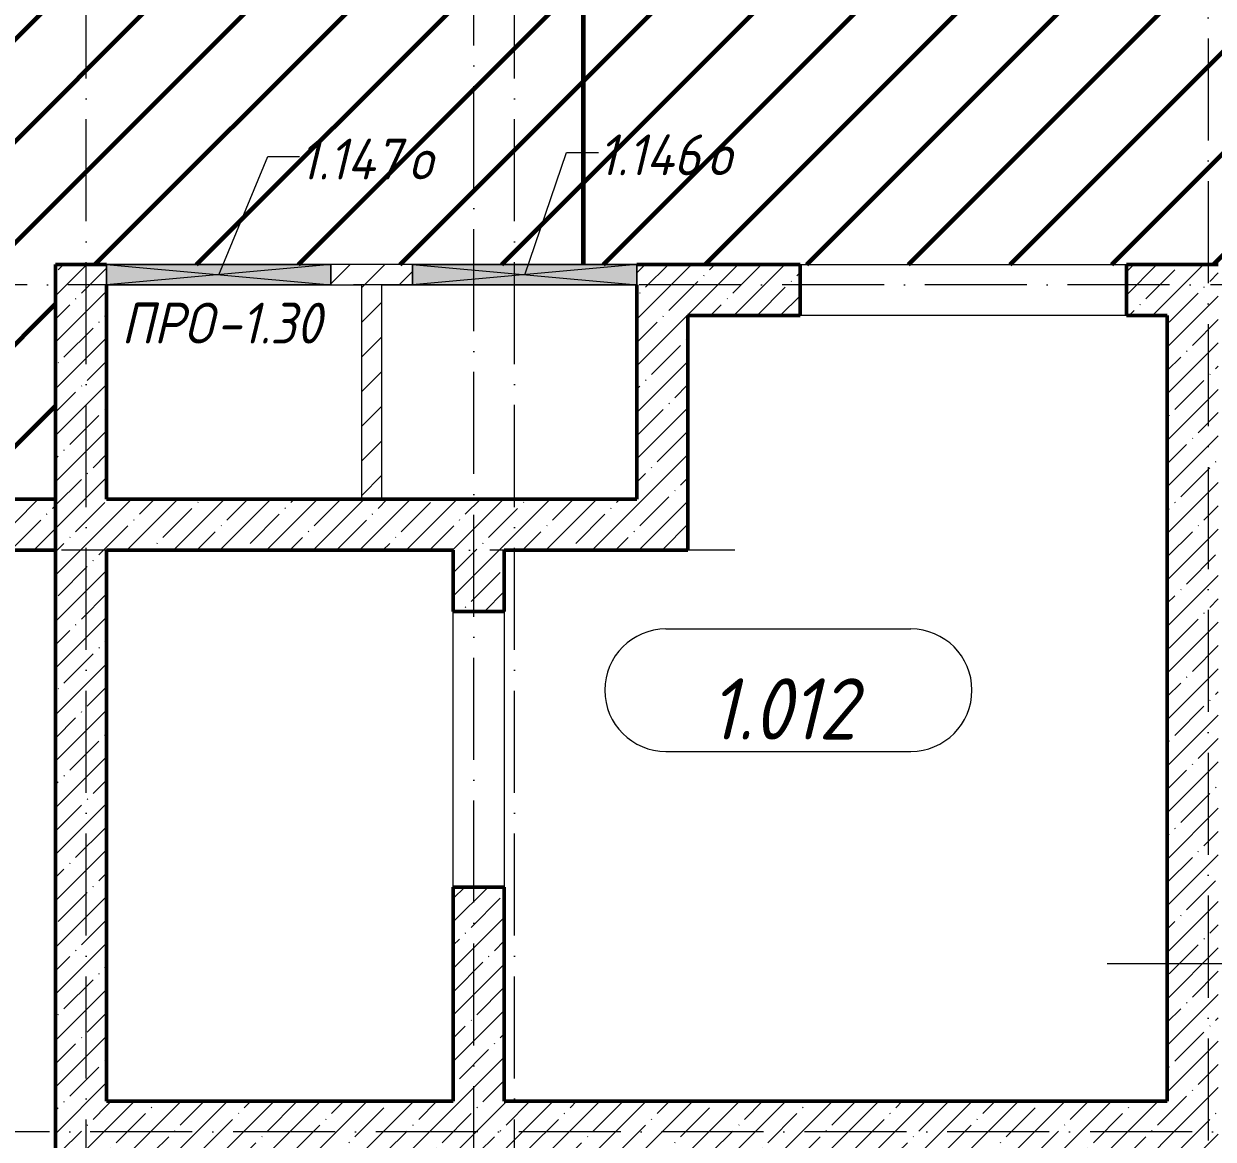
# Model space of a CAD drawing. Header units: millimetres. Extents: x -606178 to 312196, y -19338 to 632709.
# Drawn here: x -418386 to -412556, y 510689 to 516155 of the extents above; entities that cross this region are included whole.
import ezdxf

# ---------------------------------------------------------------- set-up
doc = ezdxf.new("R2010")
doc.units = ezdxf.units.MM
doc.linetypes.add('50_200_ШТРИХ_1Т_ш5_п1_п1_', pattern=[700, 500, -100, 0, -100])
for name, color, linetype, lineweight in [('6.4.1) Окр пт с инж. ПТ2.16', 3, 'Continuous', 60), ('A-DETL-GENF-OTLN', 7, 'Continuous', 9), ('A-FLOR-____-OTLN', 7, 'Continuous', 9), ('A-GENM-____-IDEN', 7, 'Continuous', 9), ('A-GLAZ-____-IDEN', 7, 'Continuous', 9), ('A-GLAZ-____-OTLN', 7, 'Continuous', 9), ('A-WALL-____-MCUT-2', 7, 'Continuous', 50), ('A-WALL-____-OTLN', 7, 'Continuous', 9), ('A-WALL-____-PATT-1', 7, 'Continuous', 9), ('A-WALL-FNSH-MCUT-1', 7, 'Continuous', 9), ('S-GRID-____-OTLN-1', 7, '50_200_ШТРИХ_1Т_ш5_п1_п1_', 9)]:
    doc.layers.add(name, color=color, linetype=linetype, lineweight=lineweight)
doc.layers.add('A-AREA-IDEN-1', color=7, linetype='Continuous', lineweight=9, true_color=0x000000)
doc.styles.add('ISOCPEUR_I', font='isocpeui.ttf', dxfattribs={"width": 0.9, "height": 2.5})
doc.styles.add('ISOCPEUR_I_11', font='isocpeui.ttf', dxfattribs={"width": 0.9, "height": 200})
pattern_1 = [(45, (-425830.77, 451794.26), (-114.04925, 114.04925), []), (45, (-425716.72, 451794.26), (-114.04925, 114.04925), [201.612, -40.322, 3.353, -36.97])]
pattern_2 = [(45, (-425830.77, 451794.26), (-84.85281, 84.85281), [])]

# ---------------------------------------------------------------- blocks, each defined once
blk = doc.blocks.new('AR_Отверстие прямоугольное _в стене__БезПР - AR_Отверстие прямоугольное _в стене__БезПР-36429225-АР1_План отверстий 1 этажа в осях 1-64_Ю-ЯЯ')
at = {"layer": 'A-GLAZ-____-OTLN'}
blk.add_hatch(color=256, dxfattribs=at).paths.add_polyline_path([(550, -50), (550, 50), (-550, 50), (-550, -50)], flags=0)
at = {"layer": 'A-DETL-GENF-OTLN'}
for p, q in [((-550, -50), (-550, 50)), ((-550, 50), (550, 50)), ((550, 50), (-550, -50)), ((-550, 50), (550, -50)), ((550, 50), (-550, 50)), ((-550, 50), (-550, -50)), ((550, 50), (550, -50)), ((550, -50), (550, 50)), ((550, -50), (-550, -50)), ((-550, -50), (550, -50))]:
    blk.add_line(p, q, dxfattribs=at)
at = {"layer": 'A-GLAZ-____-OTLN'}
blk.add_line((550, 50), (-550, 50), dxfattribs=at)
blk = doc.blocks.new('AR_Отверстие прямоугольное _в стене_ - AR_Отверстие прямоугольное _в стене__ОВ-36803969-АР1_План отверстий 1 этажа в осях 1-64_Ю-ЯЯ')
at = {"layer": 'A-GLAZ-____-OTLN'}
blk.add_hatch(color=256, dxfattribs=at).paths.add_polyline_path([(550, -50), (550, 50), (-550, 50), (-550, -50)], flags=0)
at = {"layer": 'A-DETL-GENF-OTLN'}
for p, q in [((-550, -50), (-550, 50)), ((-550, 50), (550, 50)), ((550, 50), (-550, -50)), ((-550, 50), (550, -50)), ((550, 50), (-550, 50)), ((-550, 50), (-550, -50)), ((550, 50), (550, -50)), ((550, -50), (550, 50)), ((550, -50), (-550, -50)), ((-550, -50), (550, -50))]:
    blk.add_line(p, q, dxfattribs=at)
blk = doc.blocks.new('AAR_СКБ_Марка_помещения_1_5 ммп - Номер _ Площадь-27962135-АИ_План этажа_Стены_1')
at = {"layer": 'A-AREA-IDEN-1'}
for p, q in [((-2.987, 3), (3.013, 3)), ((-2.987, 0), (3.013, 0))]:
    blk.add_line(p, q, dxfattribs=at)
for centre, start, end in [((-2.987, 1.5), 90, 270), ((3.013, 1.5), 270, 90)]:
    blk.add_arc(centre, 1.5, start, end, dxfattribs=at)

msp = doc.modelspace()

# ---------------------------------------------------------------- hatches: boundary and pattern name
at = {"layer": '6.4.1) Окр пт с инж. ПТ2.16'}
h = msp.add_hatch(dxfattribs=at)
h.set_pattern_fill('ANSI31', color=256, scale=111)
h.paths.add_polyline_path([(-396780.7712, 517495.3011), (-396780.7712, 518975.3011), (-397180.7712, 518975.3011), (-397180.7712, 519225.3011), (-397380.7712, 519225.3011), (-397380.7712, 519325.3011), (-400130.7712, 519325.3011), (-400730.7712, 519325.3011), (-401230.7712, 519325.3011), (-401780.7712, 519325.3011), (-402130.7712, 519325.3011), (-402130.7712, 518975.3011), (-402730.7712, 518975.3011), (-407630.7712, 518975.3011), (-408130.7712, 518975.3011), (-412330.7712, 518975.3011), (-412830.7712, 518975.3011), (-415930.7712, 518975.3011), (-416430.7712, 518975.3011), (-416430.7712, 519475.3011), (-416130.7712, 519475.3011), (-416130.7712, 525825.3011), (-416430.7712, 525825.3011), (-416430.7712, 526125.3011), (-420280.7712, 526125.3011), (-420280.7712, 524825.3011), (-420780.7712, 524825.3011), (-420780.7712, 525675.3011), (-421180.7712, 525675.3011), (-421180.7712, 525775.3011), (-421180.7712, 525825.3011), (-421180.7712, 526225.3011), (-421180.7712, 526531.3011), (-421186.7712, 526531.3011), (-421186.7712, 527079.3011), (-421181.4084, 527281.3011), (-421186.7712, 527281.3011), (-421186.7712, 527729.3011), (-421185.0815, 527925.3011), (-421330.7712, 527925.3011), (-421380.7712, 527925.3011), (-422080.7712, 527925.3011), (-422130.7712, 527925.3011), (-422230.7712, 527925.3011), (-422280.7712, 527925.3011), (-422980.7712, 527925.3011), (-422980.7712, 527825.3011), (-423180.7712, 527825.3011), (-423180.7712, 527700.3011), (-423174.7712, 527700.3011), (-423174.7712, 527625.3011), (-423180.7712, 527625.3011), (-423180.7712, 526475.3011), (-423174.7712, 526475.3011), (-423174.7712, 526400.3011), (-423180.7712, 526350.3011), (-423174.7712, 526350.3011), (-423174.7712, 526275.3011), (-423180.7712, 526275.3011), (-423180.7712, 525550.3011), (-423180.7712, 525275.3011), (-423174.7712, 525275.3011), (-423174.7712, 525200.3011), (-423180.7712, 524805.3011), (-423180.7712, 524705.3011), (-423180.7712, 519595.3011), (-423180.7712, 519475.3011), (-422630.7712, 519475.3011), (-421480.7712, 519475.3011), (-420780.7712, 519475.3011), (-420280.7712, 519475.3011), (-420280.7712, 518975.3011), (-420280.7712, 516350.3011), (-420274.7712, 516350.3011), (-420274.7712, 516275.3011), (-420280.7712, 516275.3011), (-420280.7712, 516125.3011), (-420280.7712, 515225.3011), (-420280.7712, 514575.3011), (-420274.7712, 514575.3011), (-420274.7712, 514500.3011), (-420280.7712, 513825.3011), (-420030.7712, 513825.3011), (-418430.7712, 513825.3011), (-418230.7712, 513825.3011), (-418230.7712, 514975.3011), (-417980.7712, 514975.3011), (-416880.7712, 514975.3011), (-416480.7712, 514975.3011), (-415380.7712, 514975.3011), (-414580.7712, 514975.3011), (-412980.7712, 514975.3011), (-412530.7712, 514975.3011), (-411925.7712, 514975.3011), (-411925.7712, 514981.3011), (-411850.7712, 514981.3011), (-411850.7712, 514975.3011), (-410850.7712, 514975.3011), (-410850.7712, 514981.3011), (-410775.7712, 514981.3011), (-409555.7712, 514975.3011), (-409555.7712, 514981.3011), (-409480.7712, 514981.3011), (-408330.7712, 514975.3011), (-408330.7712, 514981.3011), (-408255.7712, 514981.3011), (-408130.7712, 514975.3011), (-407630.7712, 514975.3011), (-406905.7712, 514975.3011), (-406905.7712, 514981.3011), (-406830.7712, 514981.3011), (-406480.7712, 514975.3011), (-405630.7712, 514975.3011), (-405130.7712, 514975.3011), (-404630.7712, 514975.3011), (-402775.7712, 514975.3011), (-402775.7712, 514981.3011), (-402700.7712, 514981.3011), (-402700.7712, 514935.3011), (-402695.7712, 514935.3011), (-402695.7712, 514815.3011), (-402700.119, 514775.3011), (-401800.7712, 514775.3011), (-401800.7712, 514815.3011), (-401805.7712, 514815.3011), (-401805.7712, 514935.3011), (-401800.7712, 514981.3011), (-401725.7712, 514981.3011), (-400955.7712, 514975.3011), (-400955.7712, 514981.3011), (-400880.7712, 514981.3011), (-400180.7712, 514975.3011), (-400180.7712, 514981.3011), (-400105.7712, 514981.3011), (-400005.7712, 514975.3011), (-400005.7712, 514981.3011), (-399930.7712, 514981.3011), (-399930.7712, 514975.3011), (-399230.7712, 514975.3011), (-399230.7712, 514981.3011), (-399130.7712, 514981.3011), (-399130.7712, 514975.3011), (-398605.7712, 514975.3011), (-398605.7712, 514981.3011), (-398530.7712, 514981.3011), (-398300.7712, 514975.3011), (-397900.7712, 514975.3011), (-397830.7712, 514975.3011), (-397830.7712, 514981.3011), (-397755.7712, 514981.3011), (-397655.7712, 514975.3011), (-397655.7712, 514981.3011), (-397580.7712, 514981.3011), (-397580.7712, 514975.3011), (-397330.7712, 514975.3011), (-397030.7712, 514975.3011), (-396880.7712, 514975.3011), (-396880.7712, 514981.3011), (-396780.7712, 514981.3011), (-396780.7712, 515075.3011), (-396780.7712, 515675.3011), (-396780.7712, 516595.3011)])
at = {"layer": 'A-WALL-____-PATT-1'}
h = msp.add_hatch(dxfattribs=at)
h.set_pattern_fill('FP_13', color=256, style=0, pattern_type=2)
h.set_pattern_definition(pattern_1)
h.paths.add_polyline_path([(-417980.7712, 510625.3011), (-417980.7712, 514975.3011), (-418230.7712, 514975.3011), (-418230.7712, 510625.3011)], flags=0)
h = msp.add_hatch(dxfattribs=at)
h.set_pattern_fill('FP_4', color=256, style=0, pattern_type=2)
h.set_pattern_definition(pattern_2)
h.paths.add_polyline_path([(-416480.7712, 514875.3011), (-416480.7712, 514975.3011), (-416880.7712, 514975.3011), (-416880.7712, 514875.3011), (-416630.7712, 514875.3011)], flags=0)
h = msp.add_hatch(dxfattribs=at)
h.set_pattern_fill('FP_13', color=256, style=0, pattern_type=2)
h.set_pattern_definition(pattern_1)
h.paths.add_polyline_path([(-415380.7712, 513825.3011), (-415130.7712, 513825.3011), (-415130.7712, 514975.3011), (-415380.7712, 514975.3011), (-415380.7712, 514875.3011)], flags=0)
h = msp.add_hatch(dxfattribs=at)
h.set_pattern_fill('FP_13', color=256, style=0, pattern_type=2)
h.set_pattern_definition(pattern_1)
h.paths.add_polyline_path([(-412780.7712, 514725.3011), (-412780.7712, 514975.3011), (-412980.7712, 514975.3011), (-412980.7712, 514725.3011)], flags=0)
h.paths.add_polyline_path([(-414580.7712, 514725.3011), (-414580.7712, 514975.3011), (-415130.7712, 514975.3011), (-415130.7712, 514725.3011)], flags=0)
h = msp.add_hatch(dxfattribs=at)
h.set_pattern_fill('FP_13', color=256, style=0, pattern_type=2)
h.set_pattern_definition(pattern_1)
h.paths.add_polyline_path([(-412780.7712, 507475.3011), (-412530.7712, 507475.3011), (-412530.7712, 514975.3011), (-412780.7712, 514975.3011), (-412780.7712, 509018.1171)], flags=0)
h = msp.add_hatch(dxfattribs=at)
h.set_pattern_fill('FP_4', color=256, style=0, pattern_type=2)
h.set_pattern_definition(pattern_2)
h.paths.add_polyline_path([(-416630.7712, 513825.3011), (-416630.7712, 514875.3011), (-416730.7712, 514875.3011), (-416730.7712, 513825.3011)], flags=0)
h = msp.add_hatch(dxfattribs=at)
h.set_pattern_fill('FP_13', color=256, style=0, pattern_type=2)
h.set_pattern_definition(pattern_1)
h.paths.add_polyline_path([(-418230.7712, 513575.3011), (-418230.7712, 513825.3011), (-418430.7712, 513825.3011), (-418430.7712, 513575.3011)], flags=0)
h.paths.add_polyline_path([(-420280.7712, 513575.3011), (-420030.7712, 513575.3011), (-420030.7712, 513825.3011), (-420280.7712, 513825.3011)], flags=0)
h = msp.add_hatch(dxfattribs=at)
h.set_pattern_fill('FP_13', color=256, style=0, pattern_type=2)
h.set_pattern_definition(pattern_1)
h.paths.add_polyline_path([(-416030.7712, 513575.3011), (-415130.7712, 513575.3011), (-415130.7712, 513825.3011), (-417980.7712, 513825.3011), (-417980.7712, 513575.3011), (-416280.7712, 513575.3011)], flags=0)
h = msp.add_hatch(dxfattribs=at)
h.set_pattern_fill('FP_13', color=256, style=0, pattern_type=2)
h.set_pattern_definition(pattern_1)
h.paths.add_polyline_path([(-416030.7712, 510875.3011), (-416030.7712, 511924.9536), (-416280.7712, 511924.9536), (-416280.7712, 510875.3011)], flags=0)
h.paths.add_polyline_path([(-416280.7712, 513274.9536), (-416030.7712, 513274.9536), (-416030.7712, 513575.3011), (-416280.7712, 513575.3011)], flags=0)
h = msp.add_hatch(dxfattribs=at)
h.set_pattern_fill('FP_13', color=256, style=0, pattern_type=2)
h.set_pattern_definition(pattern_1)
h.paths.add_polyline_path([(-413473.6753, 510625.3011), (-412780.7712, 510625.3011), (-412780.7712, 510875.3011), (-417980.7712, 510875.3011), (-417980.7712, 510625.3011), (-415241.1759, 510625.3011)], flags=0)

# ---------------------------------------------------------------- linework, layer by layer
at = {"layer": '6.4.1) Окр пт с инж. ПТ2.16', "color": 1}
msp.add_lwpolyline([(-415644.554, 518624.382), (-415644.554, 514975.3011)], dxfattribs=at)
at = {"layer": 'A-FLOR-____-OTLN'}
msp.add_line((-416280.7712, 510875.6486), (-417980.7712, 510875.6486), dxfattribs=at)
at = {"layer": 'A-GLAZ-____-IDEN'}
for p, q in [((-417430.7712, 514925.3011), (-417190.4511, 515504.4386)), ((-417190.4511, 515504.4386), (-417034.7567, 515504.4386)), ((-415930.7712, 514925.3011), (-415726.7819, 515525.014)), ((-415726.7819, 515525.014), (-415569.7997, 515525.014)), ((-412353.1433, 511549.1608), (-413075.6784, 511549.1608))]:
    msp.add_line(p, q, dxfattribs=at)
at = {"layer": 'A-WALL-____-MCUT-2'}
for p, q in [((-417980.7712, 514975.3011), (-418230.7712, 514975.3011)), ((-418230.7712, 514975.3011), (-418230.7712, 510625.3011)), ((-414580.7712, 514975.3011), (-415380.7712, 514975.3011)), ((-414580.7712, 514725.3011), (-414580.7712, 514975.3011)), ((-412980.7712, 514975.3011), (-412980.7712, 514725.3011)), ((-412530.7712, 514975.3011), (-412980.7712, 514975.3011)), ((-417980.7712, 513825.3011), (-417980.7712, 514875.3011)), ((-415380.7712, 514875.3011), (-415380.7712, 513825.3011)), ((-415130.7712, 513575.3011), (-415130.7712, 514725.3011)), ((-415130.7712, 514725.3011), (-414580.7712, 514725.3011)), ((-412980.7712, 514725.3011), (-412780.7712, 514725.3011)), ((-412780.7712, 514725.3011), (-412780.7712, 510875.3011)), ((-418230.7712, 513825.3011), (-418430.7712, 513825.3011)), ((-415380.7712, 513825.3011), (-417980.7712, 513825.3011)), ((-418430.7712, 513575.3011), (-418230.7712, 513575.3011)), ((-417980.7712, 510875.3011), (-417980.7712, 513575.3011)), ((-417980.7712, 513575.3011), (-416280.7712, 513575.3011)), ((-416280.7712, 513575.3011), (-416280.7712, 513274.9536)), ((-416030.7712, 513274.9536), (-416030.7712, 513575.3011)), ((-416030.7712, 513575.3011), (-415130.7712, 513575.3011)), ((-416280.7712, 513274.9536), (-416030.7712, 513274.9536)), ((-416030.7712, 511924.9536), (-416280.7712, 511924.9536)), ((-416280.7712, 511924.9536), (-416280.7712, 510875.3011)), ((-416030.7712, 510875.3011), (-416030.7712, 511924.9536)), ((-416280.7712, 510875.3011), (-417980.7712, 510875.3011)), ((-412780.7712, 510875.3011), (-416030.7712, 510875.3011))]:
    msp.add_line(p, q, dxfattribs=at)
at = {"layer": 'A-WALL-____-OTLN'}
for p, q in [((-414580.7712, 514975.3011), (-412980.7712, 514975.3011)), ((-412980.7712, 514725.3011), (-414580.7712, 514725.3011)), ((-416280.7712, 511924.9536), (-416280.7712, 513274.9536)), ((-416030.7712, 513274.9536), (-416030.7712, 511924.9536))]:
    msp.add_line(p, q, dxfattribs=at)
at = {"layer": 'A-WALL-FNSH-MCUT-1'}
for p, q in [((-416480.7712, 514975.3011), (-416880.7712, 514975.3011)), ((-416880.7712, 514875.3011), (-416730.7712, 514875.3011)), ((-416730.7712, 514875.3011), (-416730.7712, 513825.3011)), ((-416630.7712, 514875.3011), (-416480.7712, 514875.3011)), ((-416630.7712, 513825.3011), (-416630.7712, 514875.3011))]:
    msp.add_line(p, q, dxfattribs=at)
at = {"layer": 'S-GRID-____-OTLN-1'}
for p, q in [((-418080.7712, 504685.847), (-418080.7712, 542687.1106)), ((-416180.7712, 504847.6889), (-416180.7712, 542687.1106)), ((-412580.7712, 542687.1106), (-412580.7712, 504685.847)), ((-415980.7712, 504685.847), (-415980.7712, 542435.5743)), ((-321756.3646, 514875.3011), (-430499.5414, 514875.3011)), ((-414901.3906, 513575.3011), (-430499.5414, 513575.3011)), ((-350350.7307, 510725.3011), (-430499.5414, 510725.3011))]:
    msp.add_line(p, q, dxfattribs=at)

# ---------------------------------------------------------------- block references
at = {"layer": 'A-AREA-IDEN-1', "xscale": 199.9999999999999, "yscale": 199.9999999999999, "zscale": 199.9999999999999}
msp.add_blockref('AAR_СКБ_Марка_помещения_1_5 ммп - Номер _ Площадь-27962135-АИ_План этажа_Стены_1', (-414640.9384, 512589.4067), dxfattribs=at)
at = {"layer": 'A-GLAZ-____-OTLN'}
for name, p in [('AR_Отверстие прямоугольное _в стене_ - AR_Отверстие прямоугольное _в стене__ОВ-36803969-АР1_План отверстий 1 этажа в осях 1-64_Ю-ЯЯ', (-417430.7712, 514925.3011)), ('AR_Отверстие прямоугольное _в стене__БезПР - AR_Отверстие прямоугольное _в стене__БезПР-36429225-АР1_План отверстий 1 этажа в осях 1-64_Ю-ЯЯ', (-415930.7712, 514925.3011))]:
    msp.add_blockref(name, p, dxfattribs=at)

# ---------------------------------------------------------------- texts
at = {"layer": 'A-AREA-IDEN-1', "insert": (-414666.3675, 512647.7366), "char_height": 300, "width": 846, "attachment_point": 8, "line_spacing_factor": 1.139951, "style": 'ISOCPEUR_I'}
msp.add_mtext('\\pxqc,t8.46667,16.93333,25.4,33.86667,42.33333,50.8,59.26667,67.73333,76.2,84.66667,93.13333,101.6,110.06667,118.53333,127,135.46667,143.93333,152.4,160.86667,169.33333,177.8,186.26667,194.73333,203.2,211.66667,220.13333,228.6,237.06667,245.53333,254,262.46667,270.93333;{1.012}', dxfattribs=at)
at = {"layer": 'A-GENM-____-IDEN', "char_height": 200, "attachment_point": 1, "style": 'ISOCPEUR_I_11'}
for s, insert, width in [('ПРО', (-417908.5221, 514788.1217), 562.784625), ('-1.30', (-417444.1784, 514788.1217), 663.79725)]:
    msp.add_mtext(s, dxfattribs=dict(at, insert=insert, width=width))
at = {"layer": 'A-GLAZ-____-IDEN', "char_height": 200, "attachment_point": 1, "style": 'ISOCPEUR_I_11'}
for s, insert, width in [('1.146', (-415569.7997, 515612.6286), 649.366875), ('1.147', (-417034.7567, 515592.0532), 649.366875), ('\\fISOCPEUR|b0|i1|c204|p34|;\\W.9;о', (-415034.0184, 515612.6286), 158.734125), ('\\fISOCPEUR|b0|i1|c204|p34|;\\W.9;о', (-416498.9754, 515592.0532), 158.734125)]:
    msp.add_mtext(s, dxfattribs=dict(at, insert=insert, width=width))

doc.saveas('drawing.dxf')
